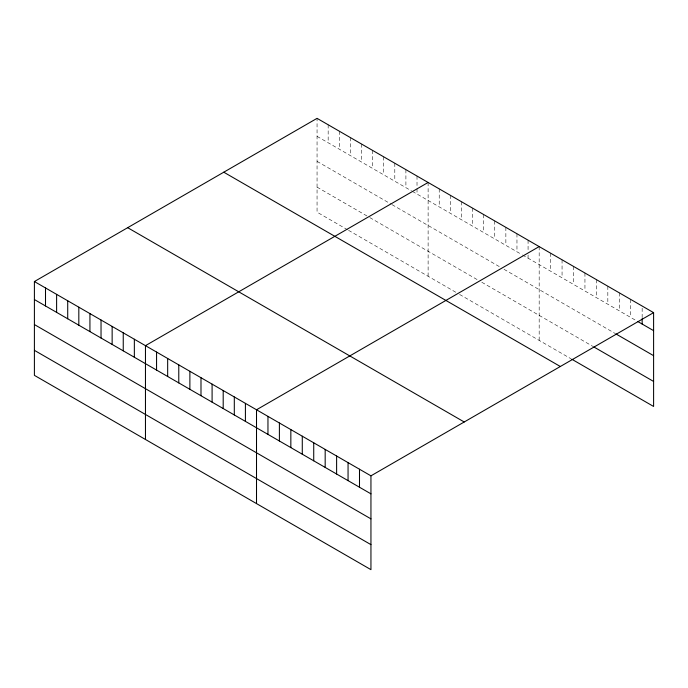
<?xml version="1.0" encoding="UTF-8"?>
<svg xmlns="http://www.w3.org/2000/svg" width="688" height="688" viewBox="0 0 688 688"><rect width="100%" height="100%" fill="white"/><g stroke="black" fill="none" stroke-linecap="round" stroke-linejoin="round"><path stroke-width="0.52" stroke-dasharray="3.44 2.58" d="M317.056 136.353L411.458 190.851M412.387 191.384L521.59 254.44M522.519 254.973L636.873 320.995M317.056 161.37L391.102 204.112M392.022 204.646L500.305 267.168M504.012 269.3L614.874 333.31M317.056 187.145L368.888 217.064M369.809 217.597L478.091 280.119M481.798 282.252L592.867 346.382M347.603 229.792L317.056 212.162L317.056 118.345M348.524 230.325L455.886 292.305M459.584 294.447L570.859 358.689M642.153 308.164L642.153 317.693M630.715 299.435L630.715 317.435M619.269 292.83L619.269 310.83M607.831 286.225L607.831 304.225M596.384 279.62L596.384 297.62M584.946 273.007L584.946 291.015M573.5 266.402L573.5 284.411M562.062 259.797L562.062 277.806M550.615 253.193L550.615 271.192M539.177 246.588L539.177 340.397M528.074 240.172L528.074 250.767M528.074 254.999L528.074 258.181M516.963 233.765L516.963 251.765M505.861 227.35L505.861 245.358M494.749 220.943L494.749 238.942M483.647 214.527L483.647 232.527M472.544 208.111L472.544 226.12M461.433 201.704L461.433 219.704M450.33 195.289L450.33 213.297M439.228 188.882L439.228 206.882M428.117 182.466L428.117 276.275M417.014 176.059L417.014 187.704M417.014 188.761L417.014 194.059M405.903 169.644L405.903 187.643M394.8 163.228L394.8 181.236M383.698 156.821L383.698 174.821M372.586 150.405L372.586 168.414M361.484 143.998L361.484 161.998M350.381 137.583L350.381 155.591M339.27 131.176L339.27 149.176M328.167 124.76L328.167 142.76"/><path stroke-width="1.03" d="M34.4 281.538L370.944 475.838L370.944 569.655L34.4 375.356L34.4 281.538L317.056 118.345L653.6 312.644L653.6 406.462L571.745 359.196M428.117 182.466L145.46 345.66L145.46 439.469M539.177 246.588L256.512 409.781L256.512 503.59M370.944 475.838L653.6 312.644M637.759 321.502L653.6 330.653M615.751 333.818L653.6 355.67M593.744 346.89L653.6 381.444M223.781 172.198L560.324 366.498M127.676 227.685L464.219 421.985M34.4 299.547L370.944 493.846M34.4 324.564L370.944 518.864M34.4 350.338L370.944 544.638M642.153 318.75L642.153 324.048M359.497 469.233L359.497 487.242M348.059 462.628L348.059 480.628M336.613 456.024L336.613 474.023M325.175 449.419L325.175 467.419M313.728 442.805L313.728 460.814M302.281 436.201L302.281 454.209M290.843 429.596L290.843 447.604M279.397 422.991L279.397 440.991M267.959 416.386L267.959 434.386M245.41 403.366L245.41 421.374M234.307 396.959L234.307 414.959M223.196 390.543L223.196 408.543M212.093 384.128L212.093 402.136M200.991 377.721L200.991 395.72M189.879 371.305L189.879 389.313M178.777 364.898L178.777 382.898M167.666 358.482L167.666 376.491M156.563 352.075L156.563 370.075M134.349 339.244L134.349 357.253M123.247 332.837L123.247 350.837M112.144 326.422L112.144 344.43M101.033 320.015L101.033 338.014M89.93 313.599L89.93 331.607M78.819 307.192L78.819 325.192M67.716 300.776L67.716 318.776M56.614 294.361L56.614 312.369M45.503 287.954L45.503 305.954"/></g></svg>
